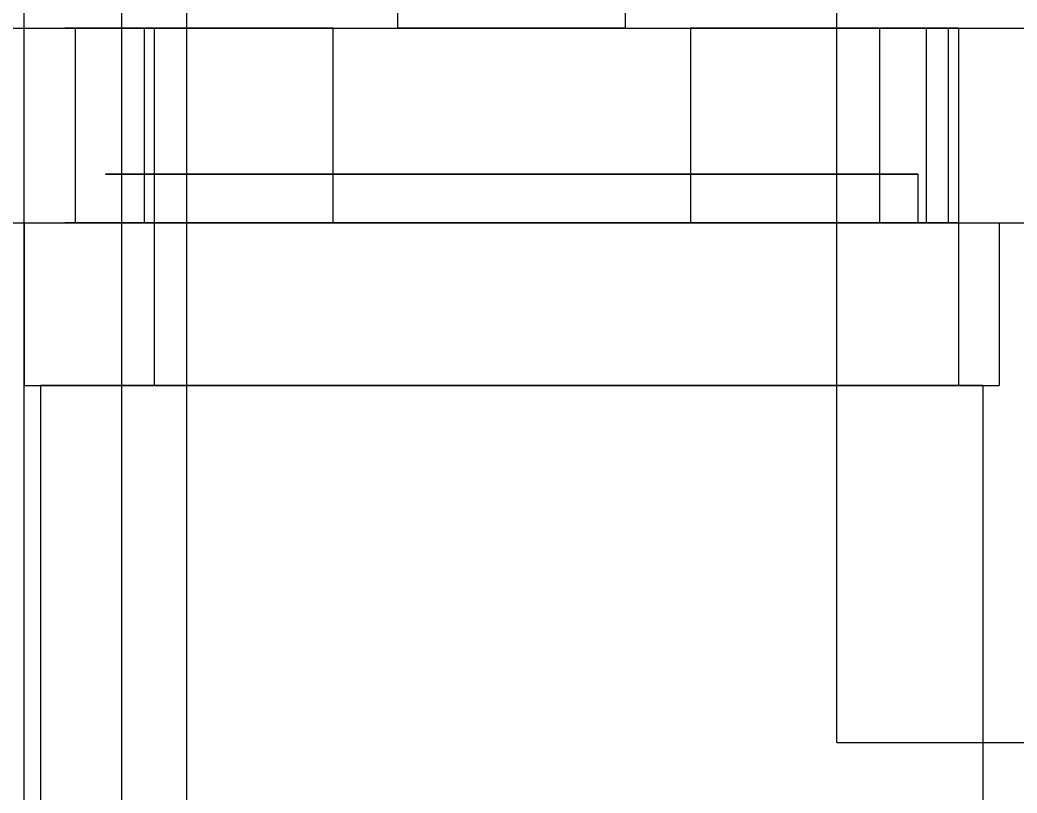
# Model space of a CAD drawing. Header units: millimetres. Extents: x -201 to 3037, y -406 to 3230.
# Drawn here: x 59.7 to 121.1, y 2631.9 to 2679.5 of the extents above; entities that cross this region are included whole.
import ezdxf

# ---------------------------------------------------------------- set-up
doc = ezdxf.new("R2010")
doc.units = ezdxf.units.MM
doc.layers.add('HIDDEN', color=8, linetype='Continuous')
doc.layers.add('VISIBLE', color=7, linetype='Continuous')

msp = doc.modelspace()

# ---------------------------------------------------------------- linework, layer by layer
at = {"layer": 'HIDDEN'}
for points in [[(66, 2000), (66, 2950)], [(66, 2000), (66, 2950)], [(70, 2000), (70, 2950)], [(70, 2000), (70, 2950)], [(70, 2000), (70, 2950)], [(60, 2060), (60, 2890)], [(60, 2060), (60, 2890)], [(60, 2060), (60, 2890)], [(60, 2060), (60, 2890)], [(110, 2635), (110, 2725)], [(70, 2487), (70, 2717)], [(70, 2667), (70, 2717)], [(10, 2679), (140, 2679)], [(68.001, 2679), (67.932, 2679), (67.729, 2679), (67.401, 2679), (66.966, 2679), (66.444, 2679), (65.863, 2679), (65.251, 2679), (64.639, 2679), (64.058, 2679), (63.537, 2679), (63.101, 2679), (62.774, 2679), (62.57, 2679), (62.501, 2679)], [(62.501, 2679), (62.57, 2679), (62.774, 2679), (63.101, 2679), (63.537, 2679), (64.058, 2679), (64.639, 2679), (65.251, 2679), (65.863, 2679), (66.444, 2679), (66.966, 2679), (67.401, 2679), (67.729, 2679), (67.932, 2679), (68.001, 2679)], [(78.989, 2679), (77.179, 2679), (75.452, 2679), (73.819, 2679), (72.29, 2679), (70.875, 2679), (69.584, 2679), (68.424, 2679), (67.403, 2679), (66.528, 2679), (65.804, 2679), (65.236, 2679), (64.828, 2679), (64.582, 2679), (64.5, 2679)], [(64.5, 2679), (64.582, 2679), (64.828, 2679), (65.236, 2679), (65.804, 2679), (66.528, 2679), (67.403, 2679), (68.424, 2679), (69.584, 2679), (70.875, 2679), (72.29, 2679), (73.819, 2679), (75.452, 2679), (77.179, 2679), (78.989, 2679)], [(68.001, 2679), (68.001, 2667)], [(70, 2667), (70, 2679)], [(83, 2679), (83.979, 2679), (84.968, 2679), (85.965, 2679), (86.968, 2679), (87.976, 2679), (88.987, 2679), (90, 2679), (91.013, 2679), (92.024, 2679), (93.032, 2679), (94.035, 2679), (95.032, 2679), (96.021, 2679), (97, 2679)], [(97, 2679), (96.824, 2679), (96.307, 2679), (95.473, 2679), (94.364, 2679), (93.037, 2679), (91.558, 2679), (90, 2679), (88.442, 2679), (86.963, 2679), (85.636, 2679), (84.527, 2679), (83.693, 2679), (83.176, 2679), (83, 2679)], [(101.011, 2679), (102.821, 2679), (104.548, 2679), (106.181, 2679), (107.71, 2679), (109.125, 2679), (110.416, 2679), (111.576, 2679), (112.597, 2679), (113.472, 2679), (114.196, 2679), (114.764, 2679), (115.172, 2679), (115.418, 2679), (115.5, 2679)], [(115.5, 2679), (115.418, 2679), (115.172, 2679), (114.764, 2679), (114.196, 2679), (113.472, 2679), (112.597, 2679), (111.576, 2679), (110.416, 2679), (109.125, 2679), (107.71, 2679), (106.181, 2679), (104.548, 2679), (102.821, 2679), (101.011, 2679)], [(110, 2635), (110, 2679)], [(117.499, 2679), (117.43, 2679), (117.226, 2679), (116.899, 2679), (116.463, 2679), (115.942, 2679), (115.361, 2679), (114.749, 2679), (114.137, 2679), (113.556, 2679), (113.034, 2679), (112.599, 2679), (112.271, 2679), (112.068, 2679), (111.999, 2679)], [(111.999, 2679), (112.068, 2679), (112.271, 2679), (112.599, 2679), (113.034, 2679), (113.556, 2679), (114.137, 2679), (114.749, 2679), (115.361, 2679), (115.942, 2679), (116.463, 2679), (116.899, 2679), (117.226, 2679), (117.43, 2679), (117.499, 2679)], [(115.5, 2679), (115.5, 2667)], [(117.499, 2679), (117.499, 2667)], [(78.989, 2670), (77.238, 2670), (75.569, 2670), (73.991, 2670), (72.514, 2670), (71.149, 2670), (69.902, 2670), (68.783, 2670), (67.799, 2670), (66.955, 2670), (66.257, 2670), (65.71, 2670), (65.316, 2670), (65.079, 2670), (65, 2670)], [(65, 2670), (65.627, 2670), (67.476, 2670), (70.454, 2670), (74.413, 2670), (79.153, 2670), (84.437, 2670), (90, 2670), (95.563, 2670), (100.847, 2670), (105.587, 2670), (109.546, 2670), (112.524, 2670), (114.373, 2670), (115, 2670)], [(115, 2670), (114.921, 2670), (114.684, 2670), (114.29, 2670), (113.743, 2670), (113.045, 2670), (112.201, 2670), (111.217, 2670), (110.098, 2670), (108.851, 2670), (107.486, 2670), (106.009, 2670), (104.431, 2670), (102.762, 2670), (101.011, 2670)], [(115, 2670), (115, 2667)], [(10, 2667), (70, 2667)], [(10, 2667), (70, 2667)], [(10, 2667), (140, 2667)], [(60, 2667), (63.129, 2667)], [(60, 2667), (60, 2657)], [(60, 2667), (120, 2667)], [(68.001, 2667), (67.932, 2667), (67.729, 2667), (67.401, 2667), (66.966, 2667), (66.444, 2667), (65.863, 2667), (65.251, 2667), (64.639, 2667), (64.058, 2667), (63.537, 2667), (63.101, 2667), (62.774, 2667), (62.57, 2667), (62.501, 2667)], [(62.501, 2667), (62.57, 2667), (62.774, 2667), (63.101, 2667), (63.537, 2667), (64.058, 2667), (64.639, 2667), (65.251, 2667), (65.863, 2667), (66.444, 2667), (66.966, 2667), (67.401, 2667), (67.729, 2667), (67.932, 2667), (68.001, 2667)], [(68.001, 2667), (67.932, 2667), (67.729, 2667), (67.401, 2667), (66.966, 2667), (66.444, 2667), (65.863, 2667), (65.251, 2667), (64.639, 2667), (64.058, 2667), (63.537, 2667), (63.101, 2667), (62.774, 2667), (62.57, 2667), (62.501, 2667)], [(62.501, 2667), (62.57, 2667), (62.774, 2667), (63.101, 2667), (63.537, 2667), (64.058, 2667), (64.639, 2667), (65.251, 2667), (65.863, 2667), (66.444, 2667), (66.966, 2667), (67.401, 2667), (67.729, 2667), (67.932, 2667), (68.001, 2667)], [(68.001, 2667), (67.932, 2667), (67.729, 2667), (67.401, 2667), (66.966, 2667), (66.444, 2667), (65.863, 2667), (65.251, 2667), (64.639, 2667), (64.058, 2667), (63.537, 2667), (63.101, 2667), (62.774, 2667), (62.57, 2667), (62.501, 2667)], [(62.501, 2667), (62.57, 2667), (62.774, 2667), (63.101, 2667), (63.537, 2667), (64.058, 2667), (64.639, 2667), (65.251, 2667), (65.863, 2667), (66.444, 2667), (66.966, 2667), (67.401, 2667), (67.729, 2667), (67.932, 2667), (68.001, 2667)], [(63.129, 2667), (63.365, 2667), (63.632, 2667), (63.924, 2667), (64.237, 2667), (64.566, 2667), (64.906, 2667), (65.251, 2667), (65.597, 2667), (65.937, 2667), (66.266, 2667), (66.579, 2667), (66.871, 2667), (67.137, 2667), (67.374, 2667)], [(78.989, 2667), (77.179, 2667), (75.452, 2667), (73.819, 2667), (72.29, 2667), (70.875, 2667), (69.584, 2667), (68.424, 2667), (67.403, 2667), (66.528, 2667), (65.804, 2667), (65.236, 2667), (64.828, 2667), (64.582, 2667), (64.5, 2667)], [(64.5, 2667), (65.139, 2667), (67.025, 2667), (70.063, 2667), (74.101, 2667), (78.936, 2667), (84.326, 2667), (90, 2667), (95.674, 2667), (101.064, 2667), (105.899, 2667), (109.937, 2667), (112.975, 2667), (114.861, 2667), (115.5, 2667)], [(115, 2667), (114.373, 2667), (112.524, 2667), (109.546, 2667), (105.587, 2667), (100.847, 2667), (95.563, 2667), (90, 2667), (84.437, 2667), (79.153, 2667), (74.413, 2667), (70.454, 2667), (67.476, 2667), (65.627, 2667), (65, 2667)], [(65, 2667), (65.627, 2667), (67.476, 2667), (70.454, 2667), (74.413, 2667), (79.153, 2667), (84.437, 2667), (90, 2667), (95.563, 2667), (100.847, 2667), (105.587, 2667), (109.546, 2667), (112.524, 2667), (114.373, 2667), (115, 2667)], [(67.374, 2667), (78.989, 2667)], [(68.001, 2667), (68.001, 2657)], [(68.001, 2667), (68.001, 2657)], [(115.5, 2667), (115.418, 2667), (115.172, 2667), (114.764, 2667), (114.196, 2667), (113.472, 2667), (112.597, 2667), (111.576, 2667), (110.416, 2667), (109.125, 2667), (107.71, 2667), (106.181, 2667), (104.548, 2667), (102.821, 2667), (101.011, 2667)], [(101.011, 2667), (112.626, 2667)], [(117.499, 2667), (117.43, 2667), (117.226, 2667), (116.899, 2667), (116.463, 2667), (115.942, 2667), (115.361, 2667), (114.749, 2667), (114.137, 2667), (113.556, 2667), (113.034, 2667), (112.599, 2667), (112.271, 2667), (112.068, 2667), (111.999, 2667)], [(111.999, 2667), (112.068, 2667), (112.271, 2667), (112.599, 2667), (113.034, 2667), (113.556, 2667), (114.137, 2667), (114.749, 2667), (115.361, 2667), (115.942, 2667), (116.463, 2667), (116.899, 2667), (117.226, 2667), (117.43, 2667), (117.499, 2667)], [(117.499, 2667), (117.43, 2667), (117.226, 2667), (116.899, 2667), (116.463, 2667), (115.942, 2667), (115.361, 2667), (114.749, 2667), (114.137, 2667), (113.556, 2667), (113.034, 2667), (112.599, 2667), (112.271, 2667), (112.068, 2667), (111.999, 2667)], [(111.999, 2667), (112.068, 2667), (112.271, 2667), (112.599, 2667), (113.034, 2667), (113.556, 2667), (114.137, 2667), (114.749, 2667), (115.361, 2667), (115.942, 2667), (116.463, 2667), (116.899, 2667), (117.226, 2667), (117.43, 2667), (117.499, 2667)], [(117.499, 2667), (117.43, 2667), (117.226, 2667), (116.899, 2667), (116.463, 2667), (115.942, 2667), (115.361, 2667), (114.749, 2667), (114.137, 2667), (113.556, 2667), (113.034, 2667), (112.599, 2667), (112.271, 2667), (112.068, 2667), (111.999, 2667)], [(111.999, 2667), (112.068, 2667), (112.271, 2667), (112.599, 2667), (113.034, 2667), (113.556, 2667), (114.137, 2667), (114.749, 2667), (115.361, 2667), (115.942, 2667), (116.463, 2667), (116.899, 2667), (117.226, 2667), (117.43, 2667), (117.499, 2667)], [(112.626, 2667), (112.863, 2667), (113.129, 2667), (113.421, 2667), (113.734, 2667), (114.063, 2667), (114.403, 2667), (114.749, 2667), (115.094, 2667), (115.434, 2667), (115.763, 2667), (116.076, 2667), (116.368, 2667), (116.635, 2667), (116.871, 2667)], [(116.871, 2667), (120, 2667)], [(117.499, 2667), (117.499, 2657)], [(117.499, 2667), (117.499, 2657)], [(120, 2667), (120, 2657)], [(60, 2657), (120, 2657)], [(119, 2657), (118.273, 2657), (116.128, 2657), (112.673, 2657), (108.081, 2657), (102.583, 2657), (96.453, 2657), (90, 2657), (83.547, 2657), (77.417, 2657), (71.919, 2657), (67.327, 2657), (63.872, 2657), (61.727, 2657), (61, 2657)], [(61, 2657), (61.727, 2657), (63.872, 2657), (67.327, 2657), (71.919, 2657), (77.417, 2657), (83.547, 2657), (90, 2657), (96.453, 2657), (102.583, 2657), (108.081, 2657), (112.673, 2657), (116.128, 2657), (118.273, 2657), (119, 2657)], [(68.001, 2657), (67.932, 2657), (67.729, 2657), (67.401, 2657), (66.966, 2657), (66.444, 2657), (65.863, 2657), (65.251, 2657), (64.639, 2657), (64.058, 2657), (63.537, 2657), (63.101, 2657), (62.774, 2657), (62.57, 2657), (62.501, 2657)], [(62.501, 2657), (62.57, 2657), (62.774, 2657), (63.101, 2657), (63.537, 2657), (64.058, 2657), (64.639, 2657), (65.251, 2657), (65.863, 2657), (66.444, 2657), (66.966, 2657), (67.401, 2657), (67.729, 2657), (67.932, 2657), (68.001, 2657)], [(68.001, 2657), (67.932, 2657), (67.729, 2657), (67.401, 2657), (66.966, 2657), (66.444, 2657), (65.863, 2657), (65.251, 2657), (64.639, 2657), (64.058, 2657), (63.537, 2657), (63.101, 2657), (62.774, 2657), (62.57, 2657), (62.501, 2657)], [(62.501, 2657), (62.57, 2657), (62.774, 2657), (63.101, 2657), (63.537, 2657), (64.058, 2657), (64.639, 2657), (65.251, 2657), (65.863, 2657), (66.444, 2657), (66.966, 2657), (67.401, 2657), (67.729, 2657), (67.932, 2657), (68.001, 2657)], [(117.499, 2657), (117.43, 2657), (117.226, 2657), (116.899, 2657), (116.463, 2657), (115.942, 2657), (115.361, 2657), (114.749, 2657), (114.137, 2657), (113.556, 2657), (113.034, 2657), (112.599, 2657), (112.271, 2657), (112.068, 2657), (111.999, 2657)], [(111.999, 2657), (112.068, 2657), (112.271, 2657), (112.599, 2657), (113.034, 2657), (113.556, 2657), (114.137, 2657), (114.749, 2657), (115.361, 2657), (115.942, 2657), (116.463, 2657), (116.899, 2657), (117.226, 2657), (117.43, 2657), (117.499, 2657)], [(117.499, 2657), (117.43, 2657), (117.226, 2657), (116.899, 2657), (116.463, 2657), (115.942, 2657), (115.361, 2657), (114.749, 2657), (114.137, 2657), (113.556, 2657), (113.034, 2657), (112.599, 2657), (112.271, 2657), (112.068, 2657), (111.999, 2657)], [(111.999, 2657), (112.068, 2657), (112.271, 2657), (112.599, 2657), (113.034, 2657), (113.556, 2657), (114.137, 2657), (114.749, 2657), (115.361, 2657), (115.942, 2657), (116.463, 2657), (116.899, 2657), (117.226, 2657), (117.43, 2657), (117.499, 2657)], [(110, 2635), (150, 2635)], [(110, 2635), (119, 2635)]]:
    msp.add_lwpolyline(points, dxfattribs=at)
at = {"layer": 'VISIBLE'}
for points in [[(70, 2679), (70, 2684)], [(110, 2679), (110, 2684)], [(83, 2679), (83, 2680)], [(97, 2679), (97, 2680)], [(10, 2679), (63.129, 2679)], [(63.129, 2679), (63.129, 2667)], [(63.129, 2679), (63.365, 2679), (63.632, 2679), (63.924, 2679), (64.237, 2679), (64.566, 2679), (64.906, 2679), (65.251, 2679), (65.597, 2679), (65.937, 2679), (66.266, 2679), (66.579, 2679), (66.871, 2679), (67.137, 2679), (67.374, 2679)], [(67.374, 2679), (78.989, 2679)], [(67.374, 2679), (67.374, 2667)], [(78.989, 2679), (79.266, 2679), (79.545, 2679), (79.826, 2679), (80.108, 2679), (80.391, 2679), (80.676, 2679), (80.962, 2679), (81.25, 2679), (81.539, 2679), (81.829, 2679), (82.12, 2679), (82.412, 2679), (82.706, 2679), (83, 2679)], [(78.989, 2679), (78.989, 2667)], [(83, 2679), (83.044, 2679), (83.176, 2679), (83.393, 2679), (83.693, 2679), (84.073, 2679), (84.527, 2679), (85.05, 2679), (85.636, 2679), (86.276, 2679), (86.963, 2679), (87.688, 2679), (88.442, 2679), (89.216, 2679), (90, 2679)], [(90, 2679), (90.784, 2679), (91.558, 2679), (92.312, 2679), (93.037, 2679), (93.724, 2679), (94.364, 2679), (94.95, 2679), (95.473, 2679), (95.927, 2679), (96.307, 2679), (96.607, 2679), (96.824, 2679), (96.956, 2679), (97, 2679)], [(97, 2679), (97.294, 2679), (97.588, 2679), (97.88, 2679), (98.171, 2679), (98.461, 2679), (98.75, 2679), (99.038, 2679), (99.324, 2679), (99.609, 2679), (99.892, 2679), (100.174, 2679), (100.455, 2679), (100.734, 2679), (101.011, 2679)], [(101.011, 2679), (112.626, 2679)], [(101.011, 2679), (101.011, 2667)], [(112.626, 2679), (112.863, 2679), (113.129, 2679), (113.421, 2679), (113.734, 2679), (114.063, 2679), (114.403, 2679), (114.749, 2679), (115.094, 2679), (115.434, 2679), (115.763, 2679), (116.076, 2679), (116.368, 2679), (116.635, 2679), (116.871, 2679)], [(112.626, 2679), (112.626, 2667)], [(116.871, 2679), (140, 2679)], [(116.871, 2679), (116.871, 2667)], [(101.011, 2670), (99.527, 2670), (98.001, 2670), (96.442, 2670), (94.856, 2670), (93.249, 2670), (91.628, 2670), (90, 2670), (88.372, 2670), (86.751, 2670), (85.144, 2670), (83.558, 2670), (81.999, 2670), (80.473, 2670), (78.989, 2670)], [(10, 2667), (60, 2667)], [(60, 2667), (60, 2657)], [(60, 2667), (120, 2667)], [(120, 2667), (140, 2667)], [(120, 2667), (120, 2657)], [(60, 2657), (120, 2657)], [(61, 2657), (61, 2609)], [(119, 2657), (119, 2609)], [(119, 2635), (125, 2635)]]:
    msp.add_lwpolyline(points, dxfattribs=at)

doc.saveas('drawing.dxf')
